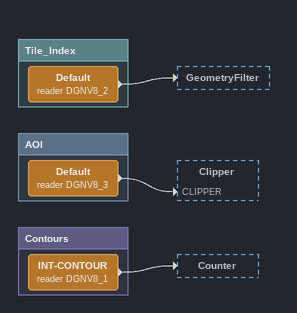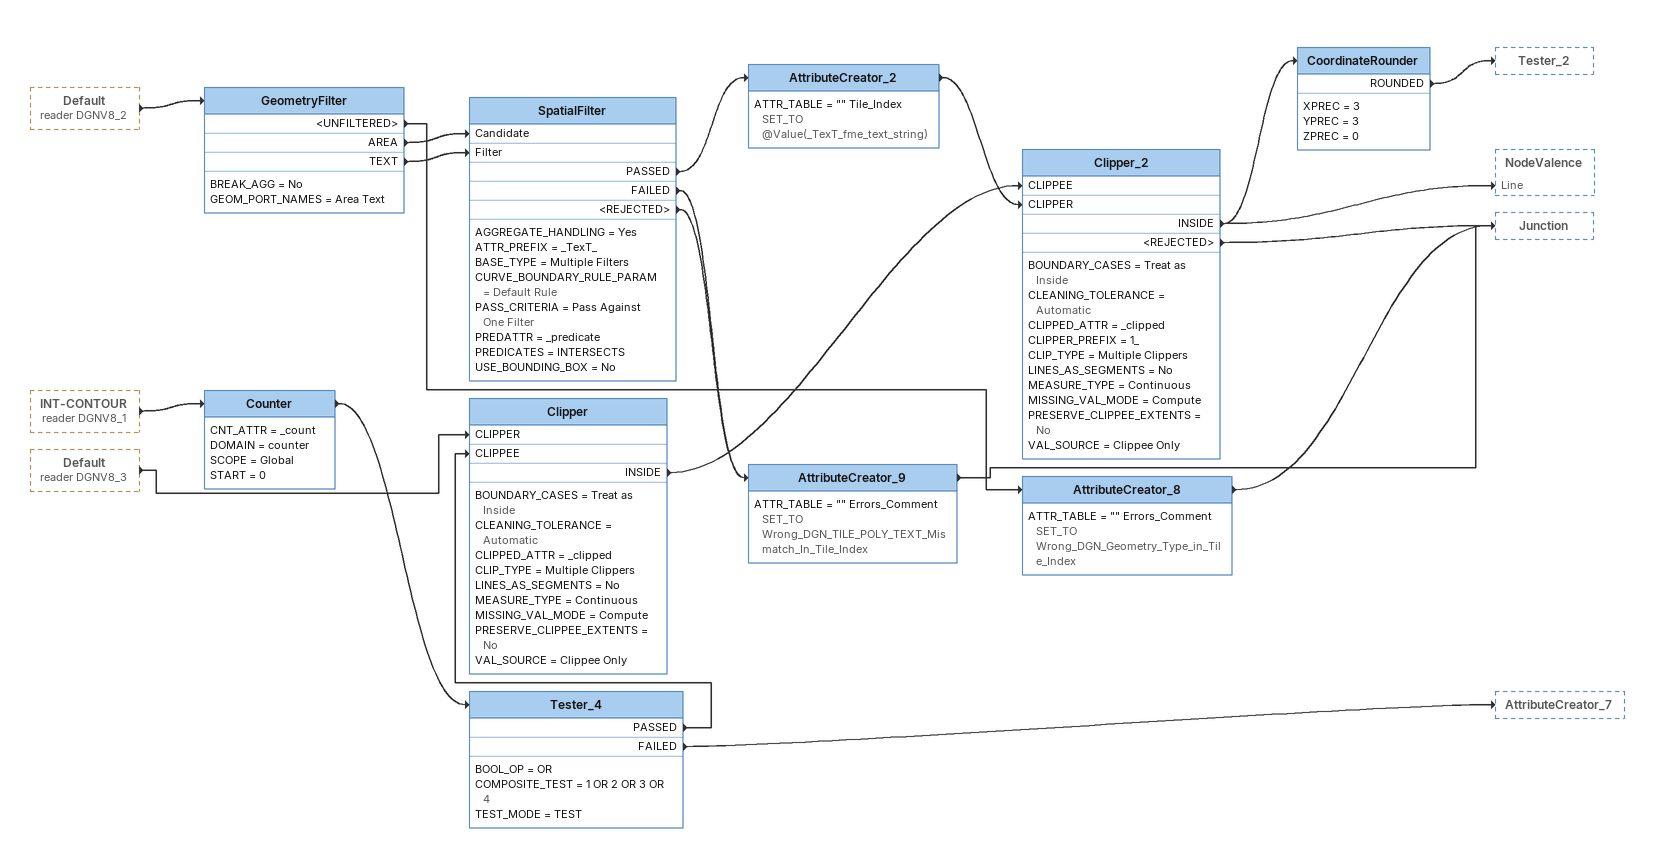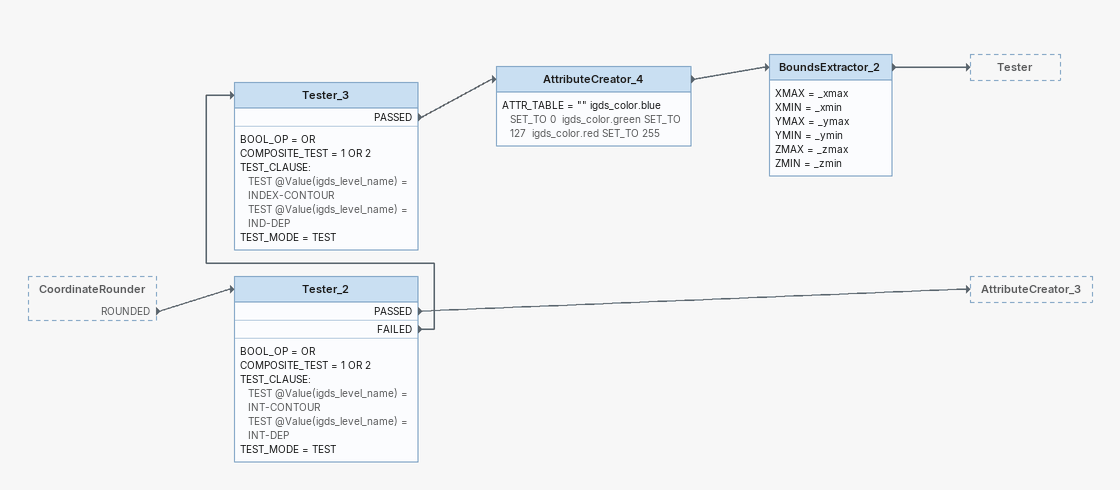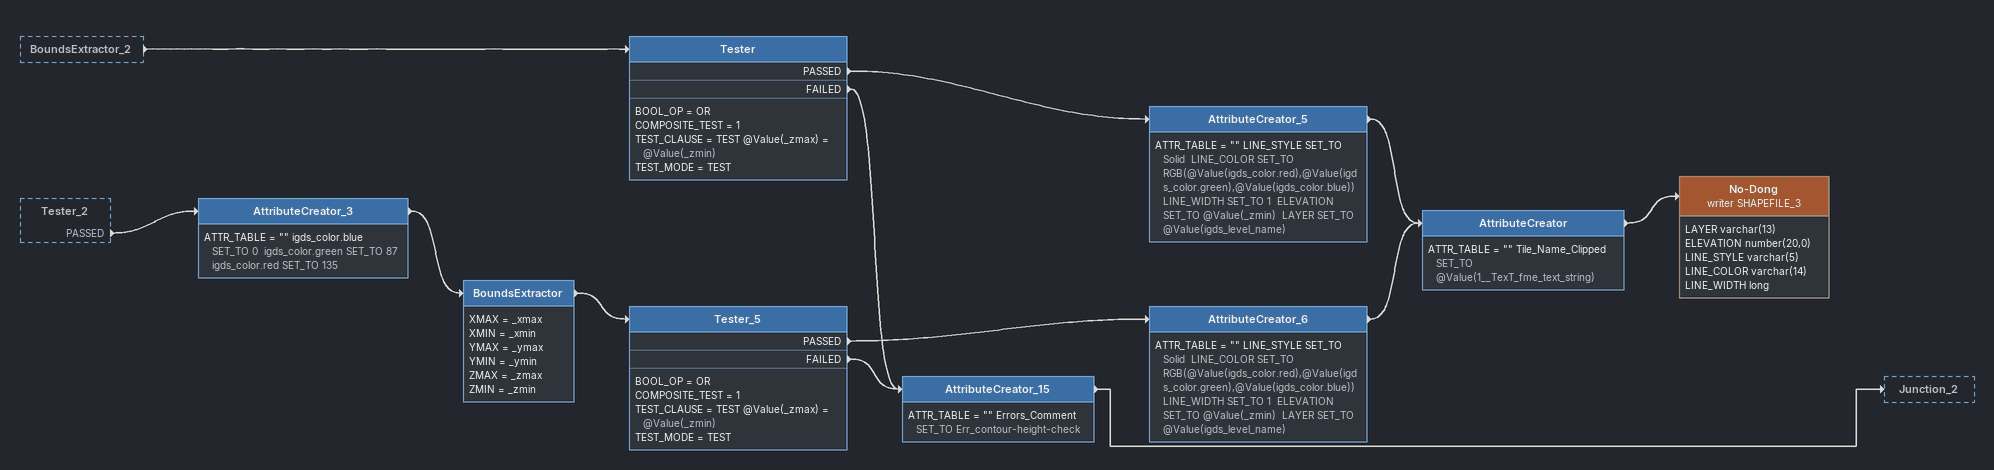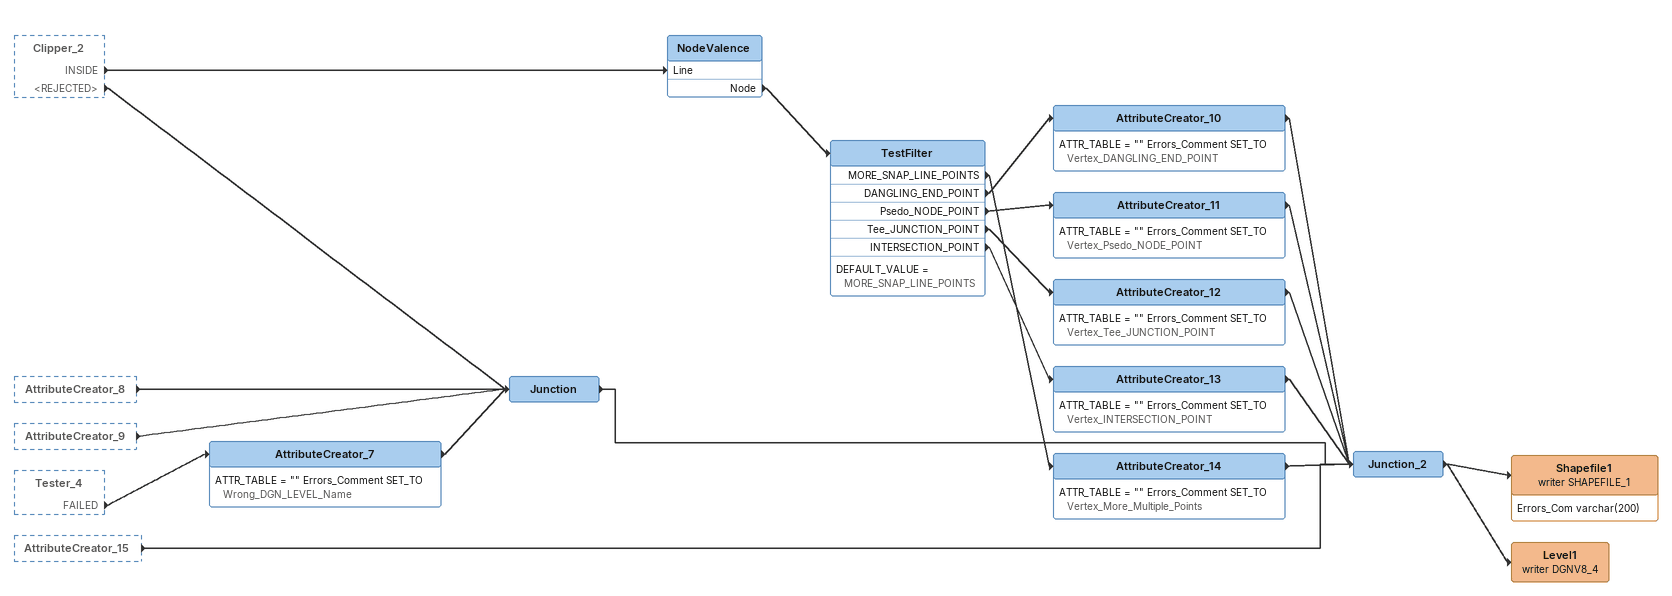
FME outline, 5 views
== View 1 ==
Bookmark: Tile_Index
Default (reader DGNV8_2)
    -> GeometryFilter

Bookmark: AOI
Default (reader DGNV8_3)
    -> Clipper [CLIPPER]

Bookmark: Contours
INT-CONTOUR (reader DGNV8_1)
    -> Counter

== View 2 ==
Default (reader DGNV8_2) [outside]
    -> GeometryFilter
INT-CONTOUR (reader DGNV8_1) [outside]
    -> Counter
Default (reader DGNV8_3) [outside]
    -> Clipper [CLIPPER]
GeometryFilter
    BREAK_AGG = No
    GEOM_PORT_NAMES = Area Text
    <UNFILTERED> -> AttributeCreator_8
    AREA -> SpatialFilter [Candidate]
    TEXT -> SpatialFilter [Filter]
SpatialFilter
    AGGREGATE_HANDLING = Yes
    ATTR_PREFIX = _TexT_
    BASE_TYPE = Multiple Filters
    CURVE_BOUNDARY_RULE_PARAM = Default Rule
    PASS_CRITERIA = Pass Against One Filter
    PREDATTR = _predicate
    PREDICATES = INTERSECTS
    USE_BOUNDING_BOX = No
    PASSED -> AttributeCreator_2
    FAILED -> AttributeCreator_9
    <REJECTED> -> AttributeCreator_9
AttributeCreator_2
    ATTR_TABLE = "" Tile_Index SET_TO @Value(_TexT_fme_text_string)
    -> Clipper_2 [CLIPPER]
AttributeCreator_9
    ATTR_TABLE = "" Errors_Comment SET_TO Wrong_DGN_TILE_POLY_TEXT_Mismatch_In_Tile_Index
    -> Junction
AttributeCreator_8
    ATTR_TABLE = "" Errors_Comment SET_TO Wrong_DGN_Geometry_Type_in_Tile_Index
    -> Junction
Counter
    CNT_ATTR = _count
    DOMAIN = counter
    SCOPE = Global
    START = 0
    -> Tester_4
Tester_4
    BOOL_OP = OR
    COMPOSITE_TEST = 1 OR 2 OR 3 OR 4
    TEST_MODE = TEST
    PASSED -> Clipper [CLIPPEE]
    FAILED -> AttributeCreator_7
Clipper
    BOUNDARY_CASES = Treat as Inside
    CLEANING_TOLERANCE = Automatic
    CLIPPED_ATTR = _clipped
    CLIP_TYPE = Multiple Clippers
    LINES_AS_SEGMENTS = No
    MEASURE_TYPE = Continuous
    MISSING_VAL_MODE = Compute
    PRESERVE_CLIPPEE_EXTENTS = No
    VAL_SOURCE = Clippee Only
    INSIDE -> Clipper_2 [CLIPPEE]
Clipper_2
    BOUNDARY_CASES = Treat as Inside
    CLEANING_TOLERANCE = Automatic
    CLIPPED_ATTR = _clipped
    CLIPPER_PREFIX = 1_
    CLIP_TYPE = Multiple Clippers
    LINES_AS_SEGMENTS = No
    MEASURE_TYPE = Continuous
    MISSING_VAL_MODE = Compute
    PRESERVE_CLIPPEE_EXTENTS = No
    VAL_SOURCE = Clippee Only
    INSIDE -> NodeValence [Line]
    INSIDE -> CoordinateRounder
    <REJECTED> -> Junction
CoordinateRounder
    XPREC = 3
    YPREC = 3
    ZPREC = 0
    ROUNDED -> Tester_2

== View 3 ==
CoordinateRounder [outside]
    ROUNDED -> Tester_2
Tester_2
    BOOL_OP = OR
    COMPOSITE_TEST = 1 OR 2
    TEST_CLAUSE:
      TEST @Value(igds_level_name) = INT-CONTOUR
      TEST @Value(igds_level_name) = INT-DEP
    TEST_MODE = TEST
    PASSED -> AttributeCreator_3
    FAILED -> Tester_3
Tester_3
    BOOL_OP = OR
    COMPOSITE_TEST = 1 OR 2
    TEST_CLAUSE:
      TEST @Value(igds_level_name) = INDEX-CONTOUR
      TEST @Value(igds_level_name) = IND-DEP
    TEST_MODE = TEST
    PASSED -> AttributeCreator_4
AttributeCreator_4
    ATTR_TABLE = "" igds_color.blue SET_TO 0  igds_color.green SET_TO 127  igds_color.red SET_TO 255
    -> BoundsExtractor_2
BoundsExtractor_2
    XMAX = _xmax
    XMIN = _xmin
    YMAX = _ymax
    YMIN = _ymin
    ZMAX = _zmax
    ZMIN = _zmin
    -> Tester

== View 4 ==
BoundsExtractor_2 [outside]
    -> Tester
Tester_2 [outside]
    PASSED -> AttributeCreator_3
Tester
    BOOL_OP = OR
    COMPOSITE_TEST = 1
    TEST_CLAUSE = TEST @Value(_zmax) = @Value(_zmin)
    TEST_MODE = TEST
    PASSED -> AttributeCreator_5
    FAILED -> AttributeCreator_15
AttributeCreator_5
    ATTR_TABLE = "" LINE_STYLE SET_TO Solid  LINE_COLOR SET_TO RGB(@Value(igds_color.red),@Value(igds_color.green),@Value(igds_color.blue))  LINE_WIDTH SET_TO 1  ELEVATION SET_TO @Value(_zmin)  LAYER SET_TO @Value(igds_level_name)
    -> AttributeCreator
AttributeCreator_3
    ATTR_TABLE = "" igds_color.blue SET_TO 0  igds_color.green SET_TO 87  igds_color.red SET_TO 135
    -> BoundsExtractor
BoundsExtractor
    XMAX = _xmax
    XMIN = _xmin
    YMAX = _ymax
    YMIN = _ymin
    ZMAX = _zmax
    ZMIN = _zmin
    -> Tester_5
Tester_5
    BOOL_OP = OR
    COMPOSITE_TEST = 1
    TEST_CLAUSE = TEST @Value(_zmax) = @Value(_zmin)
    TEST_MODE = TEST
    PASSED -> AttributeCreator_6
    FAILED -> AttributeCreator_15
AttributeCreator_6
    ATTR_TABLE = "" LINE_STYLE SET_TO Solid  LINE_COLOR SET_TO RGB(@Value(igds_color.red),@Value(igds_color.green),@Value(igds_color.blue))  LINE_WIDTH SET_TO 1  ELEVATION SET_TO @Value(_zmin)  LAYER SET_TO @Value(igds_level_name)
    -> AttributeCreator
AttributeCreator
    ATTR_TABLE = "" Tile_Name_Clipped SET_TO @Value(1__TexT_fme_text_string)
    -> No-Dong (writer SHAPEFILE_3)
No-Dong (writer SHAPEFILE_3)
    attributes: LAYER varchar(13), ELEVATION number(20,0), LINE_STYLE varchar(5), LINE_COLOR varchar(14), LINE_WIDTH long
AttributeCreator_15
    ATTR_TABLE = "" Errors_Comment SET_TO Err_contour-height-check
    -> Junction_2

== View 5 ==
Clipper_2 [outside]
    INSIDE -> NodeValence [Line]
    <REJECTED> -> Junction
AttributeCreator_8 [outside]
    -> Junction
AttributeCreator_9 [outside]
    -> Junction
Tester_4 [outside]
    FAILED -> AttributeCreator_7
AttributeCreator_15 [outside]
    -> Junction_2
NodeValence
    Node -> TestFilter
TestFilter
    DEFAULT_VALUE = MORE_SNAP_LINE_POINTS
    MORE_SNAP_LINE_POINTS -> AttributeCreator_14
    DANGLING_END_POINT -> AttributeCreator_10
    Psedo_NODE_POINT -> AttributeCreator_11
    Tee_JUNCTION_POINT -> AttributeCreator_12
    INTERSECTION_POINT -> AttributeCreator_13
AttributeCreator_10
    ATTR_TABLE = "" Errors_Comment SET_TO Vertex_DANGLING_END_POINT
    -> Junction_2
AttributeCreator_11
    ATTR_TABLE = "" Errors_Comment SET_TO Vertex_Psedo_NODE_POINT
    -> Junction_2
AttributeCreator_12
    ATTR_TABLE = "" Errors_Comment SET_TO Vertex_Tee_JUNCTION_POINT
    -> Junction_2
AttributeCreator_13
    ATTR_TABLE = "" Errors_Comment SET_TO Vertex_INTERSECTION_POINT
    -> Junction_2
AttributeCreator_14
    ATTR_TABLE = "" Errors_Comment SET_TO Vertex_More_Multiple_Points
    -> Junction_2
AttributeCreator_7
    ATTR_TABLE = "" Errors_Comment SET_TO Wrong_DGN_LEVEL_Name
    -> Junction
Junction
    -> Junction_2
Junction_2
    -> Shapefile1 (writer SHAPEFILE_1)
    -> Level1 (writer DGNV8_4)
Shapefile1 (writer SHAPEFILE_1)
    attributes: Errors_Com varchar(200)
Level1 (writer DGNV8_4)
